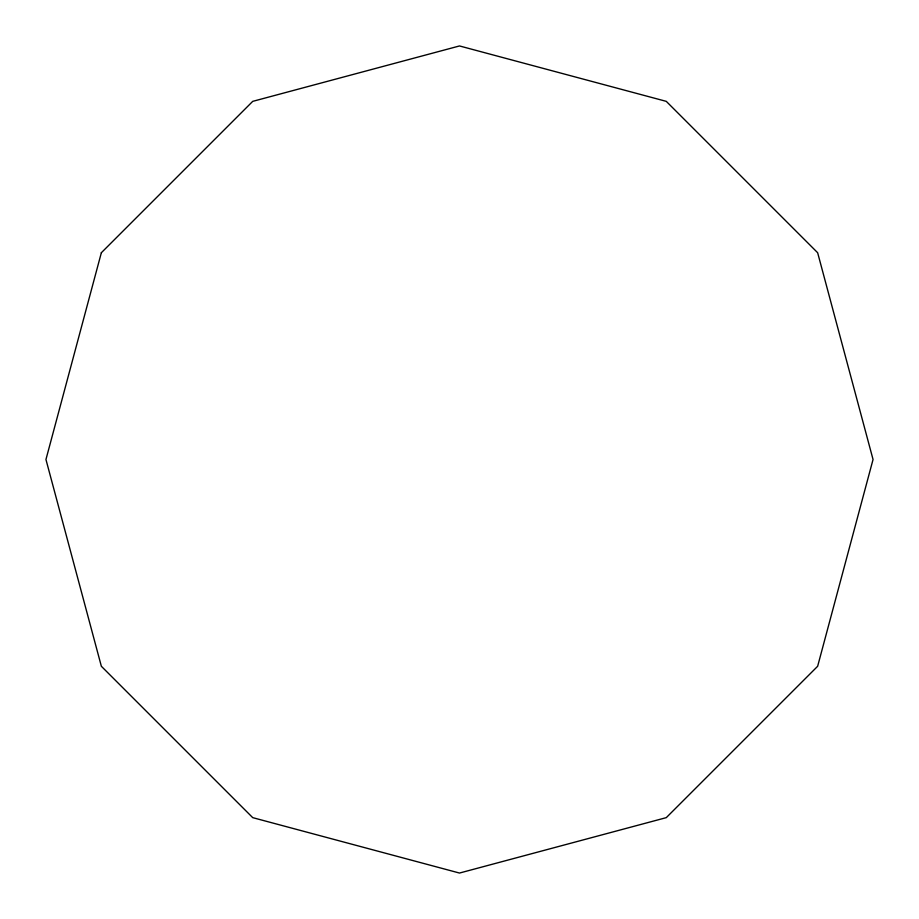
<?xml version="1.0" encoding="UTF-8"?>
<svg xmlns="http://www.w3.org/2000/svg" width="919" height="919" viewBox="0 0 919 919"><rect width="100%" height="100%" fill="white"/><g stroke="black" fill="none" stroke-linecap="round" stroke-linejoin="round"><path stroke-width="1.38" d="M101.354 252.725L45.95 459.5L101.354 666.275L252.725 817.646L459.5 873.05L666.275 817.646L817.646 666.275L873.05 459.5L817.646 252.725L666.275 101.354L459.5 45.95L252.725 101.354L101.354 252.725"/></g></svg>
